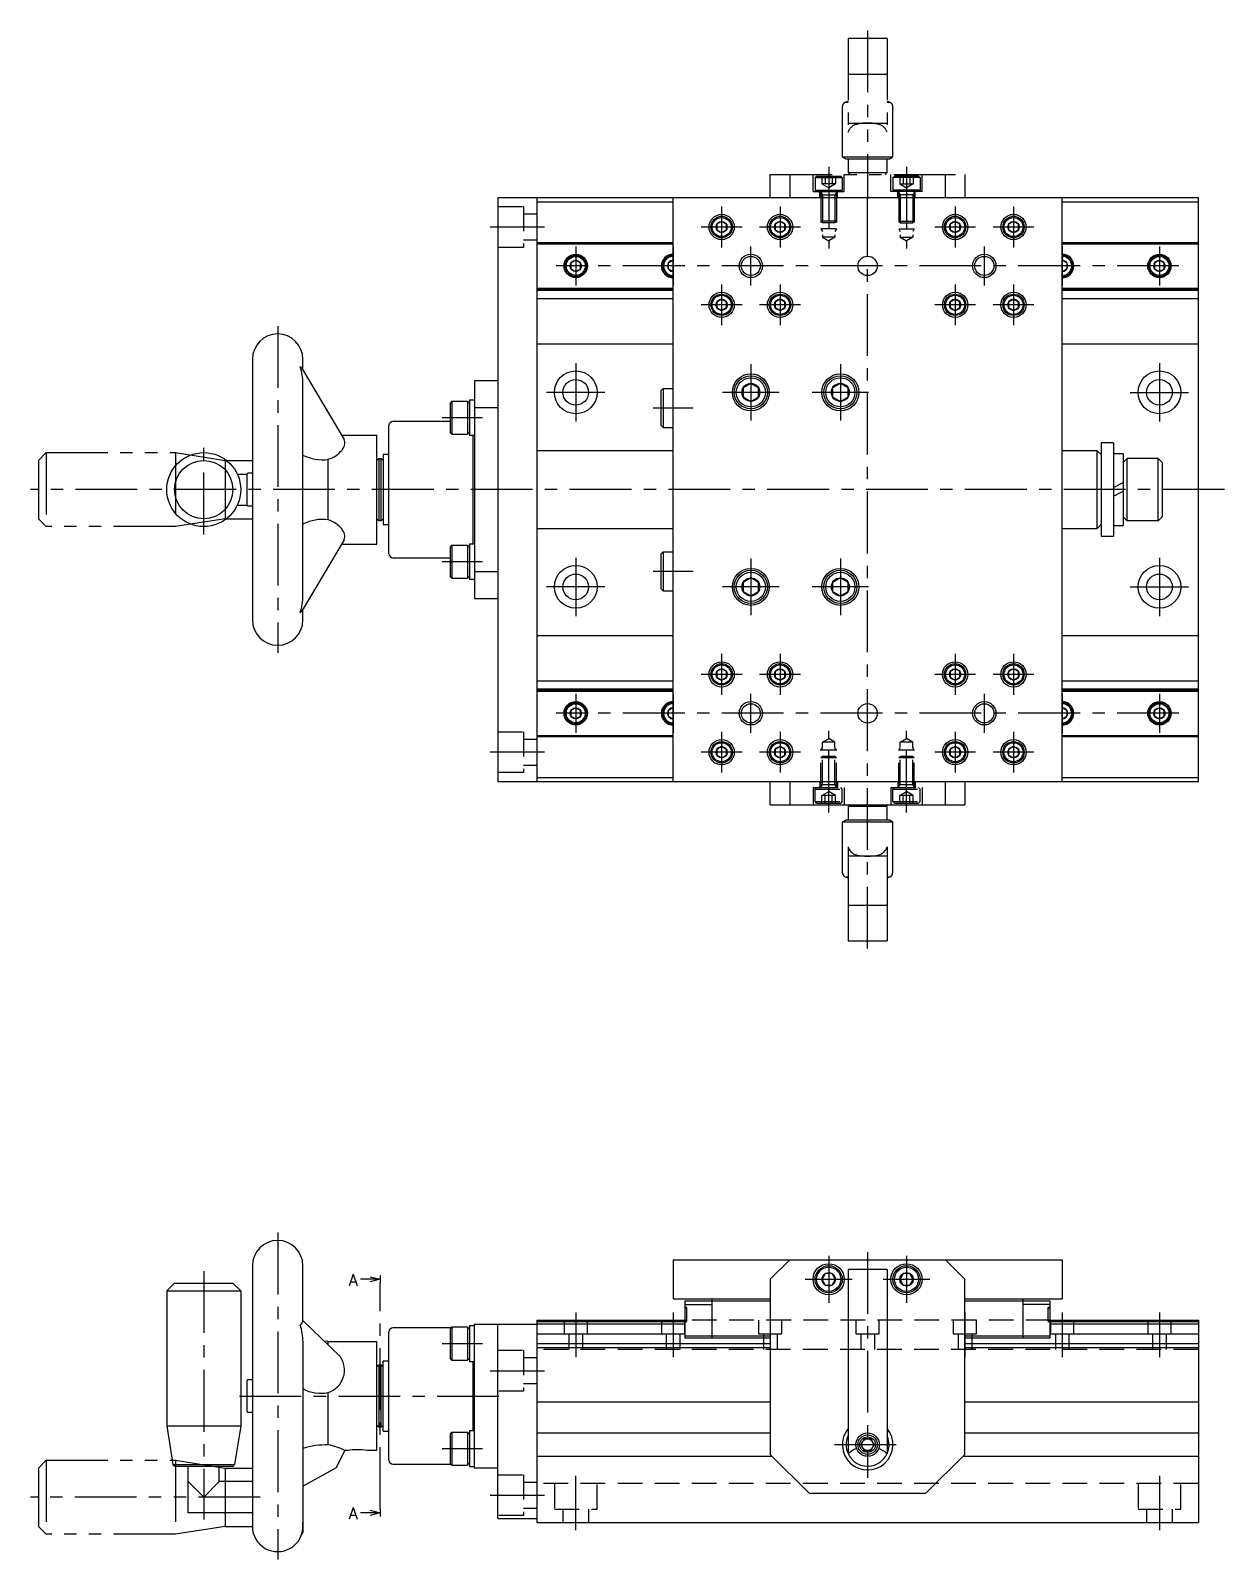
# Model space of a CAD drawing. Extents: x 0 to 679, y -11 to 401.
# Drawn here: x 371.9 to 678.7, y 8 to 401 of the extents above; entities that cross this region are included whole.
import ezdxf

# ---------------------------------------------------------------- set-up
doc = ezdxf.new("R2010")
doc.units = 0
doc.header["$LTSCALE"] = 0.5
for name, pattern in [('CENTER', [50.8, 31.75, -6.35, 6.35, -6.35]), ('DASHED', [19.05, 12.7, -6.35]), ('PHANTOM', [63.5, 31.75, -6.35, 6.35, -6.35, 6.35, -6.35])]:
    doc.linetypes.add(name, pattern=pattern)
doc.layers.get('0').update_dxf_attribs({"linetype": 'CONTINUOUS'})
for name, color, linetype in [('MSM_CENTER', 1, 'CENTER'), ('MSM_DASHED', 4, 'DASHED'), ('MSM_IMAGINARY', 6, 'PHANTOM'), ('MSM_NARROW', 5, 'CONTINUOUS'), ('MSM_PART_NUMBER', 7, 'CONTINUOUS')]:
    doc.layers.add(name, color=color, linetype=linetype)
doc.styles.get("Standard").update_dxf_attribs({"font": 'txt.shx', "height": 3, "bigfont": 'bigfont.shx'})

msp = doc.modelspace()

# ---------------------------------------------------------------- linework, layer by layer
at = {"color": 7, "linetype": 'CONTINUOUS'}
for p, q in [((491.95, 358), (491.95, 208)), ((671.95, 358), (491.95, 358)), ((501.95, 358), (501.95, 208)), ((536.95, 208), (536.95, 358)), ((636.95, 208), (636.95, 358)), ((671.95, 208), (671.95, 358)), ((501.95, 357), (536.95, 357)), ((636.95, 357), (671.95, 357)), ((549.45, 351.94), (548.2, 351.22)), ((548.2, 351.22), (548.2, 349.77)), ((548.2, 349.77), (549.45, 349.05)), ((550.7, 351.22), (549.45, 351.94)), ((549.45, 349.05), (550.7, 349.77)), ((550.7, 349.77), (550.7, 351.22)), ((564.45, 351.94), (563.2, 351.22)), ((563.2, 351.22), (563.2, 349.77)), ((563.2, 349.77), (564.45, 349.05)), ((565.7, 351.22), (564.45, 351.94)), ((564.45, 349.05), (565.7, 349.77)), ((565.7, 349.77), (565.7, 351.22)), ((609.45, 351.94), (608.2, 351.22)), ((608.2, 351.22), (608.2, 349.77)), ((608.2, 349.77), (609.45, 349.05)), ((610.7, 351.22), (609.45, 351.94)), ((609.45, 349.05), (610.7, 349.77)), ((610.7, 349.77), (610.7, 351.22)), ((624.45, 351.94), (623.2, 351.22)), ((623.2, 351.22), (623.2, 349.77)), ((623.2, 349.77), (624.45, 349.05)), ((625.7, 351.22), (624.45, 351.94)), ((624.45, 349.05), (625.7, 349.77)), ((625.7, 349.77), (625.7, 351.22)), ((501.95, 346.5), (536.95, 346.5)), ((501.95, 346.2), (536.95, 346.2)), ((636.95, 346.5), (671.95, 346.5)), ((636.95, 346.2), (671.95, 346.2)), ((511.95, 341.94), (510.7, 341.22)), ((513.2, 341.22), (511.95, 341.94)), ((536.95, 341.94), (535.7, 341.22)), ((638.2, 341.22), (636.95, 341.94)), ((661.95, 341.94), (660.7, 341.22)), ((663.2, 341.22), (661.95, 341.94)), ((510.7, 341.22), (510.7, 339.77)), ((510.7, 339.77), (511.95, 339.05)), ((511.95, 339.05), (513.2, 339.77)), ((513.2, 339.77), (513.2, 341.22)), ((535.7, 341.22), (535.7, 339.77)), ((535.7, 339.77), (536.95, 339.05)), ((636.95, 339.05), (638.2, 339.77)), ((638.2, 339.77), (638.2, 341.22)), ((660.7, 341.22), (660.7, 339.77)), ((660.7, 339.77), (661.95, 339.05)), ((661.95, 339.05), (663.2, 339.77)), ((663.2, 339.77), (663.2, 341.22)), ((501.95, 334.79), (536.95, 334.79)), ((501.95, 334.5), (536.95, 334.5)), ((501.95, 334.24), (536.95, 334.24)), ((636.95, 334.79), (671.95, 334.79)), ((636.95, 334.5), (671.95, 334.5)), ((636.95, 334.24), (671.95, 334.24)), ((501.95, 332.12), (536.95, 332.12)), ((549.45, 331.94), (548.2, 331.22)), ((548.2, 331.22), (548.2, 329.77)), ((550.7, 331.22), (549.45, 331.94)), ((550.7, 329.77), (550.7, 331.22)), ((564.45, 331.94), (563.2, 331.22)), ((563.2, 331.22), (563.2, 329.77)), ((565.7, 331.22), (564.45, 331.94)), ((565.7, 329.77), (565.7, 331.22)), ((609.45, 331.94), (608.2, 331.22)), ((608.2, 331.22), (608.2, 329.77)), ((610.7, 331.22), (609.45, 331.94)), ((610.7, 329.77), (610.7, 331.22)), ((624.45, 331.94), (623.2, 331.22)), ((623.2, 331.22), (623.2, 329.77)), ((625.7, 331.22), (624.45, 331.94)), ((625.7, 329.77), (625.7, 331.22)), ((636.95, 332.12), (671.95, 332.12)), ((548.2, 329.77), (549.45, 329.05)), ((549.45, 329.05), (550.7, 329.77)), ((563.2, 329.77), (564.45, 329.05)), ((564.45, 329.05), (565.7, 329.77)), ((608.2, 329.77), (609.45, 329.05)), ((609.45, 329.05), (610.7, 329.77)), ((623.2, 329.77), (624.45, 329.05)), ((624.45, 329.05), (625.7, 329.77)), ((501.95, 320.5), (536.95, 320.5)), ((636.95, 320.5), (671.95, 320.5)), ((428.85, 316.5), (428.85, 249.5)), ((441.85, 313.76), (441.85, 316.5)), ((441.67, 314.06), (452.46, 295.86)), ((491.95, 311), (485.95, 311)), ((485.95, 311), (485.95, 255)), ((441.85, 255.65), (441.85, 310.25)), ((534.45, 309), (533.85, 308.4)), ((533.85, 308.4), (533.85, 299.6)), ((534.45, 309), (534.45, 299)), ((534.45, 309), (536.95, 309)), ((556.95, 310.3), (554.95, 309.15)), ((554.95, 309.15), (554.95, 306.84)), ((554.95, 306.84), (556.95, 305.69)), ((558.95, 309.15), (556.95, 310.3)), ((556.95, 305.69), (558.95, 306.84)), ((558.95, 306.84), (558.95, 309.15)), ((579.95, 310.3), (577.95, 309.15)), ((577.95, 309.15), (577.95, 306.84)), ((577.95, 306.84), (579.95, 305.69)), ((581.95, 309.15), (579.95, 310.3)), ((579.95, 305.69), (581.95, 306.84)), ((581.95, 306.84), (581.95, 309.15)), ((480.15, 305.75), (479.65, 305.25)), ((479.65, 305.25), (479.65, 297.75)), ((480.15, 305.75), (480.15, 297.25)), ((480.15, 305.75), (484.15, 305.75)), ((484.15, 305.75), (484.65, 305.25)), ((484.15, 305.75), (484.15, 297.25)), ((484.65, 306.1), (485.95, 306.1)), ((484.65, 306.1), (484.65, 296.9)), ((491.95, 304.01), (485.95, 304.01)), ((463.95, 266.5), (463.95, 299.5)), ((479.65, 300.5), (464.95, 300.5)), ((534.45, 299), (533.85, 299.6)), ((534.45, 299), (536.95, 299)), ((451.79, 297), (460.85, 297)), ((460.85, 269), (460.85, 297)), ((480.15, 297.25), (479.65, 297.75)), ((480.15, 297.25), (484.15, 297.25)), ((484.15, 297.25), (484.65, 297.75)), ((485.95, 296.9), (484.65, 296.9)), ((485.55, 269.1), (485.55, 296.9)), ((650.15, 295), (646.95, 295)), ((646.95, 295), (646.95, 271)), ((650.15, 295), (650.15, 271)), ((461.35, 291), (460.85, 290.5)), ((461.35, 291), (461.35, 275)), ((461.35, 291), (461.95, 291)), ((461.95, 275), (461.95, 291)), ((461.95, 291), (462.45, 290.5)), ((463.95, 292), (462.45, 292)), ((462.45, 292), (462.45, 274)), ((536.95, 293), (501.95, 293)), ((645.95, 293), (636.95, 293)), ((646.95, 292), (645.95, 293)), ((645.95, 273), (645.95, 293)), ((652.65, 292.2), (650.15, 292.2)), ((652.65, 292.2), (652.65, 273.8)), ((653.65, 291), (652.65, 290)), ((661.65, 291), (653.65, 291)), ((653.65, 275), (653.65, 291)), ((661.65, 275), (661.65, 291)), ((661.65, 291), (662.65, 290)), ((424.97, 287), (427.55, 287)), ((427.55, 279), (427.55, 287)), ((428.85, 287.25), (427.8, 287.25)), ((448.35, 275.2), (448.35, 290.79)), ((662.65, 290), (662.65, 276)), ((650.15, 283.51), (652.65, 284.79)), ((650.15, 281.29), (652.65, 282.57)), ((424.97, 279), (427.55, 279)), ((428.85, 278.75), (427.8, 278.75)), ((461.35, 275), (460.85, 275.5)), ((461.95, 275), (462.45, 275.5)), ((653.65, 275), (652.65, 276)), ((661.65, 275), (662.65, 276)), ((461.95, 275), (461.35, 275)), ((462.45, 274), (463.95, 274)), ((501.95, 273), (536.95, 273)), ((636.95, 273), (645.95, 273)), ((645.95, 273), (646.95, 274)), ((650.15, 273.8), (652.65, 273.8)), ((661.65, 275), (653.65, 275)), ((452.46, 270.13), (441.68, 251.93)), ((451.79, 269), (460.85, 269)), ((480.15, 268.75), (479.65, 268.25)), ((479.65, 268.25), (479.65, 260.75)), ((480.15, 268.75), (480.15, 260.25)), ((480.15, 268.75), (484.15, 268.75)), ((484.15, 268.75), (484.65, 268.25)), ((484.15, 268.75), (484.15, 260.25)), ((484.65, 269.1), (485.95, 269.1)), ((484.65, 269.1), (484.65, 259.9)), ((646.95, 271), (650.15, 271)), ((464.95, 265.5), (479.65, 265.5)), ((534.45, 267), (533.85, 266.4)), ((533.85, 266.4), (533.85, 257.6)), ((534.45, 267), (534.45, 257)), ((534.45, 267), (536.95, 267)), ((480.15, 260.25), (479.65, 260.75)), ((480.15, 260.25), (484.15, 260.25)), ((484.15, 260.25), (484.65, 260.75)), ((485.95, 259.9), (484.65, 259.9)), ((485.95, 261.98), (491.95, 261.98)), ((556.95, 260.3), (554.95, 259.15)), ((558.95, 259.15), (556.95, 260.3)), ((579.95, 260.3), (577.95, 259.15)), ((581.95, 259.15), (579.95, 260.3)), ((534.45, 257), (533.85, 257.6)), ((534.45, 257), (536.95, 257)), ((554.95, 259.15), (554.95, 256.84)), ((554.95, 256.84), (556.95, 255.69)), ((556.95, 255.69), (558.95, 256.84)), ((558.95, 256.84), (558.95, 259.15)), ((577.95, 259.15), (577.95, 256.84)), ((577.95, 256.84), (579.95, 255.69)), ((579.95, 255.69), (581.95, 256.84)), ((581.95, 256.84), (581.95, 259.15)), ((441.85, 249.5), (441.85, 252.22)), ((485.95, 255), (491.95, 255)), ((501.95, 245.5), (536.95, 245.5)), ((636.95, 245.5), (671.95, 245.5)), ((549.45, 236.94), (548.2, 236.22)), ((548.2, 236.22), (548.2, 234.77)), ((550.7, 236.22), (549.45, 236.94)), ((550.7, 234.77), (550.7, 236.22)), ((564.45, 236.94), (563.2, 236.22)), ((563.2, 236.22), (563.2, 234.77)), ((565.7, 236.22), (564.45, 236.94)), ((565.7, 234.77), (565.7, 236.22)), ((609.45, 236.94), (608.2, 236.22)), ((608.2, 236.22), (608.2, 234.77)), ((610.7, 236.22), (609.45, 236.94)), ((610.7, 234.77), (610.7, 236.22)), ((624.45, 236.94), (623.2, 236.22)), ((623.2, 236.22), (623.2, 234.77)), ((625.7, 236.22), (624.45, 236.94)), ((625.7, 234.77), (625.7, 236.22)), ((501.95, 233.87), (536.95, 233.87)), ((548.2, 234.77), (549.45, 234.05)), ((549.45, 234.05), (550.7, 234.77)), ((563.2, 234.77), (564.45, 234.05)), ((564.45, 234.05), (565.7, 234.77)), ((608.2, 234.77), (609.45, 234.05)), ((609.45, 234.05), (610.7, 234.77)), ((623.2, 234.77), (624.45, 234.05)), ((624.45, 234.05), (625.7, 234.77)), ((636.95, 233.87), (671.95, 233.87)), ((501.95, 231.75), (536.95, 231.75)), ((501.95, 231.5), (536.95, 231.5)), ((501.95, 231.2), (536.95, 231.2)), ((636.95, 231.75), (671.95, 231.75)), ((636.95, 231.5), (671.95, 231.5)), ((636.95, 231.2), (671.95, 231.2)), ((511.95, 226.94), (510.7, 226.22)), ((510.7, 226.22), (510.7, 224.77)), ((510.7, 224.77), (511.95, 224.05)), ((513.2, 226.22), (511.95, 226.94)), ((511.95, 224.05), (513.2, 224.77)), ((513.2, 224.77), (513.2, 226.22)), ((536.95, 226.94), (535.7, 226.22)), ((535.7, 226.22), (535.7, 224.77)), ((535.7, 224.77), (536.95, 224.05)), ((638.2, 226.22), (636.95, 226.94)), ((636.95, 224.05), (638.2, 224.77)), ((638.2, 224.77), (638.2, 226.22)), ((661.95, 226.94), (660.7, 226.22)), ((660.7, 226.22), (660.7, 224.77)), ((660.7, 224.77), (661.95, 224.05)), ((663.2, 226.22), (661.95, 226.94)), ((661.95, 224.05), (663.2, 224.77)), ((663.2, 224.77), (663.2, 226.22)), ((501.95, 219.79), (536.95, 219.79)), ((501.95, 219.5), (536.95, 219.5)), ((549.45, 216.94), (548.2, 216.22)), ((548.2, 216.22), (548.2, 214.77)), ((550.7, 216.22), (549.45, 216.94)), ((550.7, 214.77), (550.7, 216.22)), ((564.45, 216.94), (563.2, 216.22)), ((563.2, 216.22), (563.2, 214.77)), ((565.7, 216.22), (564.45, 216.94)), ((565.7, 214.77), (565.7, 216.22)), ((609.45, 216.94), (608.2, 216.22)), ((608.2, 216.22), (608.2, 214.77)), ((610.7, 216.22), (609.45, 216.94)), ((610.7, 214.77), (610.7, 216.22)), ((624.45, 216.94), (623.2, 216.22)), ((623.2, 216.22), (623.2, 214.77)), ((625.7, 216.22), (624.45, 216.94)), ((625.7, 214.77), (625.7, 216.22)), ((636.95, 219.79), (671.95, 219.79)), ((636.95, 219.5), (671.95, 219.5)), ((548.2, 214.77), (549.45, 214.05)), ((549.45, 214.05), (550.7, 214.77)), ((563.2, 214.77), (564.45, 214.05)), ((564.45, 214.05), (565.7, 214.77)), ((608.2, 214.77), (609.45, 214.05)), ((609.45, 214.05), (610.7, 214.77)), ((623.2, 214.77), (624.45, 214.05)), ((624.45, 214.05), (625.7, 214.77)), ((501.95, 209), (536.95, 209)), ((636.95, 209), (671.95, 209)), ((491.95, 208), (671.95, 208)), ((561.95, 202), (561.95, 208)), ((566.95, 208), (566.95, 202)), ((606.95, 202), (606.95, 208)), ((611.95, 208), (611.95, 202)), ((561.95, 202), (611.95, 202)), ((582.45, 202), (581.95, 201.5)), ((581.95, 201.5), (581.95, 198)), ((591.95, 201.5), (581.95, 201.5)), ((591.95, 201.5), (591.45, 202)), ((591.95, 198), (591.95, 201.5)), ((581.32, 198), (580.45, 197.5)), ((580.45, 197.5), (580.45, 184.63)), ((593.45, 197.5), (580.45, 197.5)), ((592.59, 198), (581.32, 198)), ((593.45, 197.5), (592.59, 198)), ((593.45, 184.63), (593.45, 197.5)), ((581.95, 191.14), (581.95, 167)), ((591.95, 188.78), (581.95, 188.78)), ((591.95, 191.14), (591.95, 167)), ((581.95, 183.37), (581.42, 183.37)), ((592.48, 183.37), (591.95, 183.37)), ((581.95, 176.22), (591.95, 176.22)), ((581.95, 167), (591.95, 167)), ((428.85, 83.5), (428.85, 16.5)), ((441.85, 69.38), (441.85, 83.5)), ((536.95, 85), (536.95, 75)), ((536.95, 85), (636.95, 85)), ((566.95, 85), (561.95, 80)), ((611.95, 80), (606.95, 85)), ((636.95, 85), (636.95, 75)), ((406.85, 77), (408.85, 79)), ((408.85, 79), (423.85, 79)), ((425.85, 77), (423.85, 79)), ((561.95, 80), (561.95, 35)), ((576.09, 81.5), (575.22, 80)), ((575.22, 80), (576.09, 78.5)), ((577.82, 81.5), (576.09, 81.5)), ((578.68, 80), (577.82, 81.5)), ((577.82, 78.5), (578.68, 80)), ((591.95, 82.5), (581.95, 82.5)), ((581.95, 82.5), (581.95, 35.14)), ((591.95, 82.5), (591.95, 35.14)), ((596.09, 81.5), (595.22, 80)), ((595.22, 80), (596.09, 78.5)), ((597.82, 81.5), (596.09, 81.5)), ((598.68, 80), (597.82, 81.5)), ((597.82, 78.5), (598.68, 80)), ((611.95, 35), (611.95, 80)), ((406.85, 77), (406.85, 42.33)), ((406.85, 77), (425.85, 77)), ((425.85, 77), (425.85, 42.33)), ((536.95, 75), (561.95, 75)), ((547, 65), (547, 75)), ((576.09, 78.5), (577.82, 78.5)), ((596.09, 78.5), (597.82, 78.5)), ((611.95, 75), (636.95, 75)), ((626.9, 65), (626.9, 75)), ((540, 74.5), (561.95, 74.5)), ((540, 74.5), (540, 65)), ((540, 73.5), (547, 73.5)), ((540.5, 72.8), (540, 72.8)), ((540.5, 72.5), (540, 72.5)), ((540.5, 69.2), (540.5, 72.8)), ((611.95, 74.5), (633.9, 74.5)), ((633.9, 73.5), (626.9, 73.5)), ((633.9, 72.8), (633.4, 72.8)), ((633.4, 69.2), (633.4, 72.8)), ((633.9, 72.5), (633.4, 72.5)), ((633.9, 65), (633.9, 74.5)), ((451.38, 60.19), (441.85, 69.38)), ((479.9, 67.5), (464.95, 67.5)), ((480.15, 67.75), (479.65, 67.25)), ((479.65, 67.25), (479.65, 59.75)), ((480.15, 67.75), (480.15, 59.25)), ((480.15, 67.75), (484.15, 67.75)), ((484.15, 67.75), (484.65, 67.25)), ((484.15, 67.75), (484.15, 59.25)), ((484.65, 68.1), (485.95, 68.1)), ((484.65, 68.1), (484.65, 58.9)), ((485.95, 68.5), (501.95, 68.5)), ((485.95, 31.5), (485.95, 68.5)), ((491.95, 18.5), (491.95, 68.5)), ((501.95, 69.5), (540.5, 69.5)), ((501.95, 69.5), (501.95, 17.5)), ((501.95, 69.2), (540, 69.2)), ((501.95, 68.55), (540, 68.55)), ((540, 69.2), (540.5, 69.2)), ((633.4, 69.5), (671.95, 69.5)), ((633.4, 69.2), (633.9, 69.2)), ((633.9, 69.2), (671.95, 69.2)), ((633.9, 68.55), (671.95, 68.55)), ((671.95, 69.5), (671.95, 17.5)), ((441.85, 63.89), (441.85, 14.93)), ((448.35, 64), (447.34, 64.09)), ((448.35, 63.11), (448.35, 64)), ((448.35, 64), (460.85, 64)), ((460.85, 36), (460.85, 64)), ((463.95, 33.5), (463.95, 66.5)), ((501.95, 65.95), (540, 65.95)), ((501.95, 63.5), (561.95, 63.5)), ((540, 65.5), (561.95, 65.5)), ((540, 65), (561.95, 65)), ((611.95, 65.5), (633.9, 65.5)), ((611.95, 65), (633.9, 65)), ((611.95, 63.5), (671.95, 63.5)), ((633.9, 65.95), (671.95, 65.95)), ((463.95, 59), (462.45, 59)), ((462.45, 41), (462.45, 59)), ((480.15, 59.25), (479.65, 59.75)), ((480.15, 59.25), (484.15, 59.25)), ((484.15, 59.25), (484.65, 59.75)), ((501.95, 62.49), (561.95, 62.49)), ((611.95, 62.49), (671.95, 62.49)), ((461.35, 58), (460.85, 57.5)), ((461.35, 58), (461.35, 42)), ((461.35, 58), (461.95, 58)), ((461.95, 42), (461.95, 58)), ((461.95, 58), (462.45, 57.5)), ((484.65, 58.9), (485.95, 58.9)), ((485.55, 41.1), (485.55, 58.9)), ((427.55, 46), (427.55, 54)), ((427.8, 54.25), (428.85, 54.25)), ((448.35, 37.44), (448.35, 50.93)), ((501.95, 48.5), (561.95, 48.5)), ((611.95, 48.5), (671.95, 48.5)), ((428.85, 45.75), (427.8, 45.75)), ((406.85, 42.33), (425.85, 42.33)), ((406.85, 42.33), (408.42, 32.42)), ((425.85, 42.33), (424.28, 32.42)), ((461.35, 42), (460.85, 42.5)), ((461.95, 42), (461.35, 42)), ((461.95, 42), (462.45, 42.5)), ((462.45, 41), (463.95, 41)), ((480.15, 40.75), (479.65, 40.25)), ((479.65, 40.25), (479.65, 32.75)), ((480.15, 40.75), (480.15, 32.25)), ((480.15, 40.75), (484.15, 40.75)), ((484.15, 40.75), (484.65, 40.25)), ((484.15, 40.75), (484.15, 32.25)), ((484.65, 41.1), (485.95, 41.1)), ((484.65, 41.1), (484.65, 31.9)), ((501.95, 40.5), (561.95, 40.5)), ((611.95, 40.5), (671.95, 40.5)), ((450.43, 31.67), (452.65, 36)), ((453.35, 36), (452.65, 36)), ((460.85, 36), (458.35, 36)), ((586.09, 39), (585.22, 37.5)), ((585.22, 37.5), (586.09, 36)), ((587.82, 39), (586.09, 39)), ((586.09, 36), (587.82, 36)), ((588.68, 37.5), (587.82, 39)), ((587.82, 36), (588.68, 37.5)), ((408.42, 32.42), (424.28, 32.42)), ((408.92, 32), (423.79, 32)), ((412.35, 20), (412.35, 32)), ((420.35, 28), (420.35, 32)), ((441.85, 26.83), (450.43, 31.67)), ((464.95, 32.5), (479.9, 32.5)), ((480.15, 32.25), (479.65, 32.75)), ((480.15, 32.25), (484.15, 32.25)), ((484.15, 32.25), (484.65, 32.75)), ((484.65, 31.9), (485.95, 31.9)), ((491.95, 31.5), (485.95, 31.5)), ((501.95, 34.5), (562.45, 34.5)), ((561.95, 35), (571.95, 25)), ((601.95, 25), (611.95, 35)), ((611.45, 34.5), (671.95, 34.5)), ((412.35, 28), (416.35, 24)), ((416.35, 24), (420.35, 28)), ((428.85, 28), (420.35, 28)), ((571.95, 25), (601.95, 25)), ((428.85, 20), (412.35, 20)), ((441.8, 17.54), (441.85, 17.48)), ((441.85, 16.64), (441.8, 17.54)), ((491.95, 18.5), (501.95, 18.5)), ((501.95, 17.5), (671.95, 17.5)), ((441.14, 13.54), (441.85, 14.93))]:
    msp.add_line(p, q, dxfattribs=at)
for centre, radius in [((549.45, 350.5), 3.25), ((564.45, 350.5), 3.25), ((609.45, 350.5), 3.25), ((624.45, 350.5), 3.25), ((549.45, 350.5), 2.75), ((549.45, 350.5), 2.45), ((549.45, 350.5), 1.44), ((564.45, 350.5), 2.75), ((564.45, 350.5), 2.45), ((564.45, 350.5), 1.44), ((609.45, 350.5), 2.75), ((609.45, 350.5), 2.45), ((609.45, 350.5), 1.44), ((624.45, 350.5), 2.75), ((624.45, 350.5), 2.45), ((624.45, 350.5), 1.44), ((511.95, 340.5), 3), ((511.95, 340.5), 2.75), ((511.95, 340.5), 2.45), ((511.95, 340.5), 1.44), ((556.95, 340.5), 2.46), ((586.95, 340.5), 2.5), ((616.95, 340.5), 2.46), ((661.95, 340.5), 3), ((661.95, 340.5), 2.75), ((661.95, 340.5), 2.45), ((661.95, 340.5), 1.44), ((549.45, 330.5), 3.25), ((549.45, 330.5), 2.75), ((549.45, 330.5), 2.45), ((549.45, 330.5), 1.44), ((564.45, 330.5), 3.25), ((564.45, 330.5), 2.75), ((564.45, 330.5), 2.45), ((564.45, 330.5), 1.44), ((609.45, 330.5), 3.25), ((609.45, 330.5), 2.75), ((609.45, 330.5), 2.45), ((609.45, 330.5), 1.44), ((624.45, 330.5), 3.25), ((624.45, 330.5), 2.75), ((624.45, 330.5), 2.45), ((624.45, 330.5), 1.44), ((511.95, 308), 5.5), ((511.95, 308), 3.3), ((556.95, 308), 4.75), ((556.95, 308), 4.25), ((556.95, 308), 3.75), ((579.95, 308), 4.75), ((579.95, 308), 4.25), ((579.95, 308), 3.75), ((661.95, 308), 5.5), ((661.95, 308), 3.3), ((556.95, 308), 2.31), ((579.95, 308), 2.31), ((416.35, 283), 9.5), ((416.35, 283), 7.5), ((511.95, 258), 5.5), ((661.95, 258), 5.5), ((511.95, 258), 3.3), ((556.95, 258), 4.75), ((556.95, 258), 4.25), ((556.95, 258), 3.75), ((556.95, 258), 2.31), ((579.95, 258), 4.75), ((579.95, 258), 4.25), ((579.95, 258), 3.75), ((579.95, 258), 2.31), ((661.95, 258), 3.3), ((549.45, 235.5), 3.25), ((549.45, 235.5), 2.75), ((549.45, 235.5), 2.45), ((549.45, 235.5), 1.44), ((564.45, 235.5), 3.25), ((564.45, 235.5), 2.75), ((564.45, 235.5), 2.45), ((564.45, 235.5), 1.44), ((609.45, 235.5), 3.25), ((609.45, 235.5), 2.75), ((609.45, 235.5), 2.45), ((609.45, 235.5), 1.44), ((624.45, 235.5), 3.25), ((624.45, 235.5), 2.75), ((624.45, 235.5), 2.45), ((624.45, 235.5), 1.44), ((511.95, 225.5), 3), ((511.95, 225.5), 2.75), ((511.95, 225.5), 2.45), ((556.95, 225.5), 2.46), ((586.95, 225.5), 2.5), ((616.95, 225.5), 2.46), ((661.95, 225.5), 3), ((661.95, 225.5), 2.75), ((661.95, 225.5), 2.45), ((511.95, 225.5), 1.44), ((661.95, 225.5), 1.44), ((549.45, 215.5), 3.25), ((549.45, 215.5), 2.75), ((549.45, 215.5), 2.45), ((549.45, 215.5), 1.44), ((564.45, 215.5), 3.25), ((564.45, 215.5), 2.75), ((564.45, 215.5), 2.45), ((564.45, 215.5), 1.44), ((609.45, 215.5), 3.25), ((609.45, 215.5), 2.75), ((609.45, 215.5), 2.45), ((609.45, 215.5), 1.44), ((624.45, 215.5), 3.25), ((624.45, 215.5), 2.75), ((624.45, 215.5), 2.45), ((624.45, 215.5), 1.44), ((576.95, 80), 4), ((576.95, 80), 3.5), ((576.95, 80), 3.1), ((596.95, 80), 4), ((596.95, 80), 3.5), ((596.95, 80), 3.1), ((576.95, 80), 1.73), ((596.95, 80), 1.73), ((586.95, 37.5), 3), ((586.95, 37.5), 2.5), ((586.95, 37.5), 1.5)]:
    msp.add_circle(centre, radius, dxfattribs=at)
for centre, radius, start, end in [((536.95, 340.5), 3, 90, 270), ((536.95, 340.5), 2.75, 90, 270), ((536.95, 340.5), 2.45, 90, 270), ((536.95, 340.5), 1.44, 90, 270), ((636.95, 340.5), 3, 270, 90), ((636.95, 340.5), 2.75, 270, 90), ((636.95, 340.5), 2.45, 270, 90), ((636.95, 340.5), 1.44, 270, 90), ((435.35, 316.5), 6.5, 0, 180), ((429.03, 310.35), 12.82, 359.5719, 19.2328), ((440.61, 313.47), 1.22, 29.0683, 64.5286), ((464.95, 299.5), 1, 90, 180), ((449.96, 295), 2.64, 316.6036, 19.0864), ((446.81, 301.52), 10.85, 242.8197, 278.2299), ((446.52, 297.29), 6.76, 285.7696, 322.5638), ((427.8, 287), 0.251, 90.1566, 179.9351), ((427.8, 279), 0.25, 180, 270), ((446.81, 264.47), 10.85, 81.7701, 117.1803), ((446.52, 268.7), 6.76, 37.4362, 74.2304), ((449.96, 270.99), 2.64, 340.9136, 43.3964), ((464.95, 266.5), 1, 180, 270), ((429.04, 255.64), 12.81, 340.7625, 0.0728), ((440.61, 252.52), 1.22, 295.4714, 330.9317), ((435.35, 249.5), 6.5, 180, 0), ((536.95, 225.5), 3, 90, 270), ((536.95, 225.5), 2.75, 90, 270), ((536.95, 225.5), 2.45, 90, 270), ((636.95, 225.5), 3, 270, 90), ((636.95, 225.5), 2.75, 270, 90), ((636.95, 225.5), 2.45, 270, 90), ((536.95, 225.5), 1.44, 90, 270), ((636.95, 225.5), 1.44, 270, 90), ((549.45, 215.5), 1.28, 60, 120), ((584.74, 191.94), 2.9, 195.9752, 257.0752), ((586.62, 198.79), 10.01, 255.3277, 271.8838), ((587.28, 198.79), 10.01, 268.1162, 284.6723), ((589.17, 191.94), 2.9, 282.9248, 344.0248), ((581.75, 184.63), 1.3, 180, 255.4299), ((586.95, 204.64), 21.97, 255.4299, 256.8456), ((586.95, 204.64), 21.97, 283.1544, 284.5701), ((592.15, 184.63), 1.3, 284.5701, 0), ((435.35, 83.5), 6.5, 0, 180), ((438.65, 70.83), 3.6, 313.7895, 329.2334), ((428.38, 63.91), 13.48, 359.9182, 18.7196), ((441.04, 69.4), 0.816, 329.6799, 358.5219), ((464.95, 66.5), 1, 90, 180), ((446.49, 56.66), 6.03, 287.9436, 35.8477), ((427.8, 54), 0.25, 90, 180), ((446.31, 59.44), 8.75, 239.3292, 283.4595), ((427.8, 46), 0.25, 180, 270), ((586.95, 37.5), 6.5, 140.2849, 39.7151), ((586.95, 37.5), 5.53, 154.7754, 25.2246), ((447.82, 17.4), 20.04, 88.4678, 107.3123), ((446.23, 23.96), 13.64, 61.953, 81.0723), ((455.86, 19.66), 16.53, 81.3468, 98.7321), ((586.81, 29.89), 7.15, 112.1156, 132.7693), ((587.09, 29.89), 7.15, 47.2307, 67.8844), ((408.92, 32.5), 0.5, 189, 270), ((423.79, 32.5), 0.5, 270, 351), ((464.95, 33.5), 1, 180, 270), ((435.35, 16.5), 6.5, 180.0069, 1.2501)]:
    msp.add_arc(centre, radius, start, end, dxfattribs=at)
at = {"layer": 'MSM_CENTER'}
for p, q in [((576.95, 366), (576.95, 344.96)), ((596.95, 366), (596.95, 344.96)), ((586.95, 165), (586.95, 358)), ((549.45, 355.75), (549.45, 345.25)), ((564.45, 355.75), (564.45, 345.25)), ((609.45, 355.75), (609.45, 345.25)), ((624.45, 355.75), (624.45, 345.25)), ((503.95, 350.5), (489.95, 350.5)), ((554.7, 350.5), (544.2, 350.5)), ((569.7, 350.5), (559.2, 350.5)), ((614.7, 350.5), (604.2, 350.5)), ((629.7, 350.5), (619.2, 350.5)), ((511.95, 345.5), (511.95, 335.5)), ((536.95, 345.5), (536.95, 335.5)), ((556.95, 335.5), (556.95, 345.5)), ((616.95, 345.5), (616.95, 335.5)), ((636.95, 345.5), (636.95, 335.5)), ((661.95, 345.5), (661.95, 335.5)), ((666.95, 340.5), (506.95, 340.5)), ((549.45, 335.75), (549.45, 325.25)), ((564.45, 335.75), (564.45, 325.25)), ((609.45, 335.75), (609.45, 325.25)), ((624.45, 335.75), (624.45, 325.25)), ((554.7, 330.5), (544.2, 330.5)), ((569.7, 330.5), (559.2, 330.5)), ((614.7, 330.5), (604.2, 330.5)), ((629.7, 330.5), (619.2, 330.5)), ((435.35, 325), (435.35, 241)), ((511.95, 315.5), (511.95, 300.5)), ((556.95, 315.25), (556.95, 300.75)), ((579.95, 315.25), (579.95, 300.75)), ((661.95, 315.5), (661.95, 300.5)), ((519.45, 308), (504.45, 308)), ((564.2, 308), (549.7, 308)), ((587.2, 308), (572.7, 308)), ((654.45, 308), (669.45, 308)), ((531.85, 304), (542.15, 304)), ((477.65, 301.5), (487.95, 301.5)), ((416.35, 271.5), (416.35, 294.5)), ((678.65, 283), (371.85, 283)), ((477.65, 264.5), (487.95, 264.5)), ((511.95, 265.5), (511.95, 250.5)), ((556.95, 265.25), (556.95, 250.75)), ((579.95, 265.25), (579.95, 250.75)), ((661.95, 265.5), (661.95, 250.5)), ((531.85, 262), (542.15, 262)), ((519.45, 258), (504.45, 258)), ((564.2, 258), (549.7, 258)), ((587.2, 258), (572.7, 258)), ((654.45, 258), (669.45, 258)), ((549.45, 240.75), (549.45, 230.25)), ((564.45, 240.75), (564.45, 230.25)), ((609.45, 240.75), (609.45, 230.25)), ((624.45, 240.75), (624.45, 230.25)), ((554.7, 235.5), (544.2, 235.5)), ((569.7, 235.5), (559.2, 235.5)), ((614.7, 235.5), (604.2, 235.5)), ((629.7, 235.5), (619.2, 235.5)), ((511.95, 230.5), (511.95, 220.5)), ((536.95, 230.5), (536.95, 220.5)), ((556.95, 220.5), (556.95, 230.5)), ((616.95, 230.5), (616.95, 220.5)), ((636.95, 230.5), (636.95, 220.5)), ((661.95, 230.5), (661.95, 220.5)), ((666.95, 225.5), (506.95, 225.5)), ((549.45, 220.75), (549.45, 210.25)), ((564.45, 220.75), (564.45, 210.25)), ((576.95, 200), (576.95, 221.03)), ((596.95, 200), (596.95, 221.03)), ((609.45, 220.75), (609.45, 210.25)), ((624.45, 220.75), (624.45, 210.25)), ((503.95, 215.5), (489.95, 215.5)), ((554.7, 215.5), (544.2, 215.5)), ((569.7, 215.5), (559.2, 215.5)), ((614.7, 215.5), (604.2, 215.5)), ((629.7, 215.5), (619.2, 215.5)), ((435.35, 92), (435.35, 8)), ((586.95, 87), (586.95, 29)), ((576.95, 86), (576.95, 74)), ((596.95, 86), (596.95, 74)), ((416.35, 82.1), (416.35, 18.24)), ((461.65, 21), (461.65, 79)), ((570.95, 80), (582.95, 80)), ((590.95, 80), (602.95, 80)), ((511.95, 71.5), (511.95, 60)), ((536.95, 71.5), (536.95, 60)), ((561.95, 71.5), (561.95, 60)), ((611.95, 71.5), (611.95, 60)), ((636.95, 71.5), (636.95, 60)), ((661.95, 71.5), (661.95, 60)), ((477.65, 63.5), (487.95, 63.5)), ((489.95, 56.5), (503.95, 56.5)), ((425.55, 50), (493.95, 50)), ((477.65, 36.5), (487.95, 36.5)), ((578.45, 37.5), (595.45, 37.5)), ((511.95, 15.5), (511.95, 29.5)), ((661.95, 29.5), (661.95, 15.5)), ((489.95, 24.5), (503.95, 24.5))]:
    msp.add_line(p, q, dxfattribs=at)
at = {"layer": 'MSM_DASHED'}
for p, q in [((574.95, 358), (574.95, 350)), ((575.33, 358), (575.33, 347.9)), ((578.57, 358), (578.57, 347.9)), ((578.95, 358), (578.95, 350)), ((594.95, 358), (594.95, 350)), ((595.33, 358), (595.33, 347.9)), ((598.57, 358), (598.57, 347.9)), ((598.95, 358), (598.95, 350)), ((491.95, 355.75), (498.55, 355.75)), ((498.55, 355.75), (498.55, 345.25)), ((501.95, 353.8), (498.55, 353.8)), ((578.95, 350), (574.95, 350)), ((574.95, 350), (575.33, 349.34)), ((578.95, 350), (578.57, 349.34)), ((594.95, 350), (598.95, 350)), ((594.95, 350), (595.33, 349.34)), ((598.95, 350), (598.57, 349.34)), ((498.55, 347.2), (501.95, 347.2)), ((578.57, 347.9), (575.33, 347.9)), ((575.33, 347.9), (576.95, 346.96)), ((578.57, 347.9), (576.95, 346.96)), ((595.33, 347.9), (598.57, 347.9)), ((595.33, 347.9), (596.95, 346.96)), ((598.57, 347.9), (596.95, 346.96)), ((498.55, 345.25), (491.95, 345.25)), ((491.95, 220.75), (498.55, 220.75)), ((498.55, 220.75), (498.55, 210.25)), ((501.95, 218.8), (498.55, 218.8)), ((574.95, 216), (575.33, 216.65)), ((575.33, 218.1), (576.95, 219.03)), ((575.33, 207.2), (575.33, 218.1)), ((578.57, 218.1), (575.33, 218.1)), ((578.57, 218.1), (576.95, 219.03)), ((578.57, 207.2), (578.57, 218.1)), ((578.95, 216), (578.57, 216.65)), ((594.95, 216), (595.33, 216.65)), ((595.33, 218.1), (596.95, 219.03)), ((595.33, 207.2), (595.33, 218.1)), ((598.57, 218.1), (595.33, 218.1)), ((598.57, 218.1), (596.95, 219.03)), ((598.57, 207.2), (598.57, 218.1)), ((598.95, 216), (598.57, 216.65)), ((574.95, 206.4), (574.95, 216)), ((578.95, 216), (574.95, 216)), ((575.33, 214.4), (574.95, 214.02)), ((578.95, 214.02), (574.95, 214.02)), ((578.57, 214.4), (575.33, 214.4)), ((578.95, 214.02), (578.57, 214.4)), ((578.95, 206.4), (578.95, 216)), ((594.95, 206.4), (594.95, 216)), ((598.95, 216), (594.95, 216)), ((595.33, 214.4), (594.95, 214.02)), ((598.95, 214.02), (594.95, 214.02)), ((598.57, 214.4), (595.33, 214.4)), ((598.95, 214.02), (598.57, 214.4)), ((598.95, 206.4), (598.95, 216)), ((498.55, 210.25), (491.95, 210.25)), ((498.55, 212.2), (501.95, 212.2)), ((572.95, 206.4), (580.95, 206.4)), ((572.95, 206.4), (572.95, 202)), ((573.85, 206.4), (573.45, 206)), ((573.45, 206), (580.45, 206)), ((573.45, 202.8), (573.45, 206)), ((574.7, 208), (574.7, 206.4)), ((574.92, 206.5), (575.33, 207.2)), ((574.95, 207.2), (578.95, 207.2)), ((575.22, 204.4), (576.95, 205.4)), ((575.22, 202.4), (575.22, 204.4)), ((578.68, 204.4), (575.22, 204.4)), ((576.09, 202.4), (576.09, 204.4)), ((578.68, 204.4), (576.95, 205.4)), ((577.82, 202.4), (577.82, 204.4)), ((578.98, 206.5), (578.57, 207.2)), ((578.68, 202.4), (578.68, 204.4)), ((579.2, 208), (579.2, 206.4)), ((580.45, 206), (580.05, 206.4)), ((580.45, 202.8), (580.45, 206)), ((580.95, 206.4), (580.95, 202)), ((592.95, 206.4), (600.95, 206.4)), ((592.95, 206.4), (592.95, 202)), ((593.85, 206.4), (593.45, 206)), ((593.45, 206), (600.45, 206)), ((593.45, 202.8), (593.45, 206)), ((594.7, 208), (594.7, 206.4)), ((594.92, 206.5), (595.33, 207.2)), ((594.95, 207.2), (598.95, 207.2)), ((595.22, 204.4), (596.95, 205.4)), ((595.22, 202.4), (595.22, 204.4)), ((598.68, 204.4), (595.22, 204.4)), ((596.09, 202.4), (596.09, 204.4)), ((598.68, 204.4), (596.95, 205.4)), ((597.82, 202.4), (597.82, 204.4)), ((598.98, 206.5), (598.57, 207.2)), ((598.68, 202.4), (598.68, 204.4)), ((599.2, 208), (599.2, 206.4)), ((600.45, 206), (600.05, 206.4)), ((600.45, 202.8), (600.45, 206)), ((600.95, 206.4), (600.95, 202)), ((573.45, 202.8), (580.45, 202.8)), ((573.85, 202.4), (573.45, 202.8)), ((573.85, 202.4), (580.05, 202.4)), ((580.45, 202.8), (580.05, 202.4)), ((593.45, 202.8), (600.45, 202.8)), ((593.85, 202.4), (593.45, 202.8)), ((593.85, 202.4), (600.05, 202.4)), ((600.45, 202.8), (600.05, 202.4)), ((508.95, 69.5), (508.95, 66)), ((514.95, 66), (514.95, 69.5)), ((533.95, 69.5), (533.95, 66)), ((539.95, 66), (539.95, 69.5)), ((633.95, 69.5), (540.5, 69.5)), ((558.95, 69.5), (558.95, 66)), ((564.95, 66), (564.95, 69.5)), ((583.95, 69.5), (583.95, 66)), ((589.95, 66), (589.95, 69.5)), ((608.95, 69.5), (608.95, 66)), ((614.95, 66), (614.95, 69.5)), ((633.95, 69.5), (633.95, 66)), ((639.95, 66), (639.95, 69.5)), ((658.95, 69.5), (658.95, 66)), ((664.95, 66), (664.95, 69.5)), ((508.95, 66), (514.95, 66)), ((510.2, 66), (510.2, 62)), ((513.7, 66), (513.7, 62)), ((533.95, 66), (539.95, 66)), ((535.2, 66), (535.2, 62)), ((538.7, 66), (538.7, 62)), ((558.95, 66), (564.95, 66)), ((560.2, 66), (560.2, 62)), ((563.7, 66), (563.7, 62)), ((583.95, 66), (589.95, 66)), ((585.2, 66), (585.2, 62)), ((588.7, 66), (588.7, 62)), ((608.95, 66), (614.95, 66)), ((610.2, 66), (610.2, 62)), ((613.7, 66), (613.7, 62)), ((633.95, 66), (639.95, 66)), ((635.2, 66), (635.2, 62)), ((638.7, 66), (638.7, 62)), ((658.95, 66), (664.95, 66)), ((660.2, 66), (660.2, 62)), ((663.7, 66), (663.7, 62)), ((491.95, 61.75), (498.55, 61.75)), ((498.55, 61.75), (498.55, 51.25)), ((501.95, 59.8), (498.55, 59.8)), ((671.95, 62), (501.95, 62)), ((498.55, 51.25), (491.95, 51.25)), ((498.55, 53.2), (501.95, 53.2)), ((491.95, 29.75), (498.55, 29.75)), ((498.55, 29.75), (498.55, 19.25)), ((501.95, 27.8), (498.55, 27.8)), ((671.95, 27.5), (501.95, 27.5)), ((506.45, 27.5), (506.45, 20.9)), ((517.45, 20.9), (517.45, 27.5)), ((656.45, 27.5), (656.45, 20.9)), ((667.45, 20.9), (667.45, 27.5)), ((498.55, 21.2), (501.95, 21.2)), ((506.45, 20.9), (517.45, 20.9)), ((508.65, 20.9), (508.65, 17.5)), ((515.25, 20.9), (515.25, 17.5)), ((656.45, 20.9), (667.45, 20.9)), ((658.65, 20.9), (658.65, 17.5)), ((665.25, 20.9), (665.25, 17.5)), ((498.55, 19.25), (491.95, 19.25))]:
    msp.add_line(p, q, dxfattribs=at)
for centre, start, end in [((574.75, 206.6), 270, 0), ((579.15, 206.6), 180, 270), ((594.75, 206.6), 270, 0), ((599.15, 206.6), 180, 270)]:
    msp.add_arc(centre, 0.2, start, end, dxfattribs=at)
at = {"layer": 'MSM_IMAGINARY'}
for p, q in [((586.95, 401), (586.95, 358)), ((591.95, 399), (581.95, 399)), ((581.95, 399), (581.95, 374.85)), ((591.95, 399), (591.95, 374.85)), ((581.95, 389.77), (591.95, 389.77)), ((580.45, 381.36), (580.45, 368.5)), ((581.42, 382.62), (581.95, 382.62)), ((591.95, 382.62), (592.48, 382.62)), ((593.45, 368.5), (593.45, 381.36)), ((581.95, 377.21), (591.95, 377.21)), ((580.45, 368.5), (581.32, 368)), ((580.45, 368.5), (593.45, 368.5)), ((581.32, 368), (592.59, 368)), ((581.95, 368), (581.95, 364.5)), ((591.95, 364.5), (591.95, 368)), ((592.59, 368), (593.45, 368.5)), ((561.95, 358), (561.95, 364)), ((561.95, 364), (611.95, 364)), ((566.95, 364), (566.95, 358)), ((572.95, 359.6), (572.95, 364)), ((573.85, 363.6), (573.45, 363.2)), ((573.45, 363.2), (580.45, 363.2)), ((573.45, 363.2), (573.45, 360)), ((573.85, 363.6), (580.05, 363.6)), ((575.22, 363.6), (575.22, 361.6)), ((575.22, 361.6), (576.95, 360.6)), ((578.68, 361.6), (575.22, 361.6)), ((576.08, 363.6), (576.08, 361.6)), ((578.68, 361.6), (576.95, 360.6)), ((577.82, 363.6), (577.82, 361.6)), ((578.68, 363.6), (578.68, 361.6)), ((580.45, 363.2), (580.05, 363.6)), ((580.45, 363.2), (580.45, 360)), ((580.95, 359.6), (580.95, 364)), ((581.95, 364.5), (582.45, 364)), ((581.95, 364.5), (591.95, 364.5)), ((591.45, 364), (591.95, 364.5)), ((592.95, 359.6), (592.95, 364)), ((593.45, 363.2), (593.85, 363.6)), ((600.45, 363.2), (593.45, 363.2)), ((593.45, 363.2), (593.45, 360)), ((600.05, 363.6), (593.85, 363.6)), ((595.22, 363.6), (595.22, 361.6)), ((595.22, 361.6), (596.95, 360.6)), ((595.22, 361.6), (598.68, 361.6)), ((596.09, 363.6), (596.09, 361.6)), ((598.68, 361.6), (596.95, 360.6)), ((597.82, 363.6), (597.82, 361.6)), ((598.68, 363.6), (598.68, 361.6)), ((600.05, 363.6), (600.45, 363.2)), ((600.45, 363.2), (600.45, 360)), ((600.95, 359.6), (600.95, 364)), ((606.95, 358), (606.95, 364)), ((611.95, 364), (611.95, 358)), ((572.95, 359.6), (580.95, 359.6)), ((573.85, 359.6), (573.45, 360)), ((573.45, 360), (580.45, 360)), ((574.7, 358), (574.7, 359.6)), ((574.92, 359.5), (575.33, 358.79)), ((574.95, 359.6), (574.95, 358)), ((574.95, 358.79), (578.95, 358.79)), ((575.33, 358.79), (575.33, 358)), ((578.98, 359.5), (578.57, 358.79)), ((578.57, 358.79), (578.57, 358)), ((578.95, 359.6), (578.95, 358)), ((579.2, 358), (579.2, 359.6)), ((580.45, 360), (580.05, 359.6)), ((600.95, 359.6), (592.95, 359.6)), ((600.45, 360), (593.45, 360)), ((593.45, 360), (593.85, 359.6)), ((594.7, 358), (594.7, 359.6)), ((594.93, 359.5), (595.33, 358.79)), ((594.95, 359.6), (594.95, 358)), ((598.95, 358.79), (594.95, 358.79)), ((595.33, 358.79), (595.33, 358)), ((598.98, 359.5), (598.57, 358.79)), ((598.57, 358.79), (598.57, 358)), ((598.95, 359.6), (598.95, 358)), ((599.2, 358), (599.2, 359.6)), ((600.05, 359.6), (600.45, 360)), ((578.95, 351.97), (574.95, 351.97)), ((575.33, 351.6), (574.95, 351.97)), ((578.57, 351.6), (575.33, 351.6)), ((578.95, 351.97), (578.57, 351.6)), ((594.95, 351.97), (598.95, 351.97)), ((594.95, 351.97), (595.33, 351.6)), ((595.33, 351.6), (598.57, 351.6)), ((598.57, 351.6), (598.95, 351.97)), ((375.85, 292.5), (373.85, 290.5)), ((375.85, 292.5), (409.06, 292.5)), ((375.85, 292.5), (375.85, 273.5)), ((409.06, 292.5), (421.85, 290.5)), ((409.06, 292.5), (409.06, 273.5)), ((373.85, 290.5), (373.85, 275.5)), ((421.85, 290.5), (421.85, 275.5)), ((421.85, 290.5), (428.85, 290.5)), ((373.85, 275.5), (375.85, 273.5)), ((421.85, 275.5), (409.06, 273.5)), ((421.85, 275.5), (428.85, 275.5)), ((409.06, 273.5), (375.85, 273.5)), ((375.85, 33.5), (373.85, 31.5)), ((373.85, 31.5), (373.85, 16.5)), ((375.85, 33.5), (375.85, 14.5)), ((375.85, 33.5), (409.06, 33.5)), ((409.06, 33.5), (409.06, 14.5)), ((409.06, 33.5), (421.85, 31.5)), ((421.85, 31.5), (421.85, 16.5)), ((421.85, 31.5), (428.85, 31.5)), ((430.85, 24), (371.85, 24)), ((373.85, 16.5), (375.85, 14.5)), ((421.85, 16.5), (409.06, 14.5)), ((421.85, 16.5), (428.85, 16.5)), ((409.06, 14.5), (375.85, 14.5))]:
    msp.add_line(p, q, dxfattribs=at)
for centre, radius, start, end in [((581.75, 381.36), 1.3, 104.5701, 180), ((586.95, 361.35), 21.97, 103.1544, 104.5701), ((586.95, 361.35), 21.97, 75.4299, 76.8456), ((592.15, 381.36), 1.3, 360, 75.4299), ((584.73, 374.05), 2.9, 102.9248, 164.0248), ((586.62, 367.2), 10.01, 88.1162, 104.6723), ((587.28, 367.2), 10.01, 75.3277, 91.8838), ((589.17, 374.05), 2.9, 15.9172, 77.0752), ((574.75, 359.4), 0.2, 0, 90), ((579.15, 359.4), 0.2, 90, 180), ((594.75, 359.4), 0.2, 0, 90), ((599.15, 359.4), 0.2, 90, 180)]:
    msp.add_arc(centre, radius, start, end, dxfattribs=at)
at = {"layer": 'MSM_NARROW'}
for centre, radius in [((556.95, 340.5), 3), ((616.95, 340.5), 3), ((556.95, 225.5), 3), ((616.95, 225.5), 3), ((586.95, 37.5), 2)]:
    msp.add_circle(centre, radius, dxfattribs=at)
at = {"layer": 'MSM_PART_NUMBER'}
for p, q in [((461.65, 80), (456.65, 80)), ((459.15, 80.67), (461.65, 80)), ((461.65, 80), (459.15, 79.33)), ((461.65, 81), (461.65, 79)), ((461.65, 20), (456.65, 20)), ((459.15, 20.67), (461.65, 20)), ((461.65, 20), (459.15, 19.33)), ((461.65, 21), (461.65, 19))]:
    msp.add_line(p, q, dxfattribs=at)

# ---------------------------------------------------------------- texts
for p in [(453.56, 78.35), (453.56, 18.35)]:
    msp.add_text('A', height=3, dxfattribs=at).set_placement(p)

doc.saveas('drawing.dxf')
